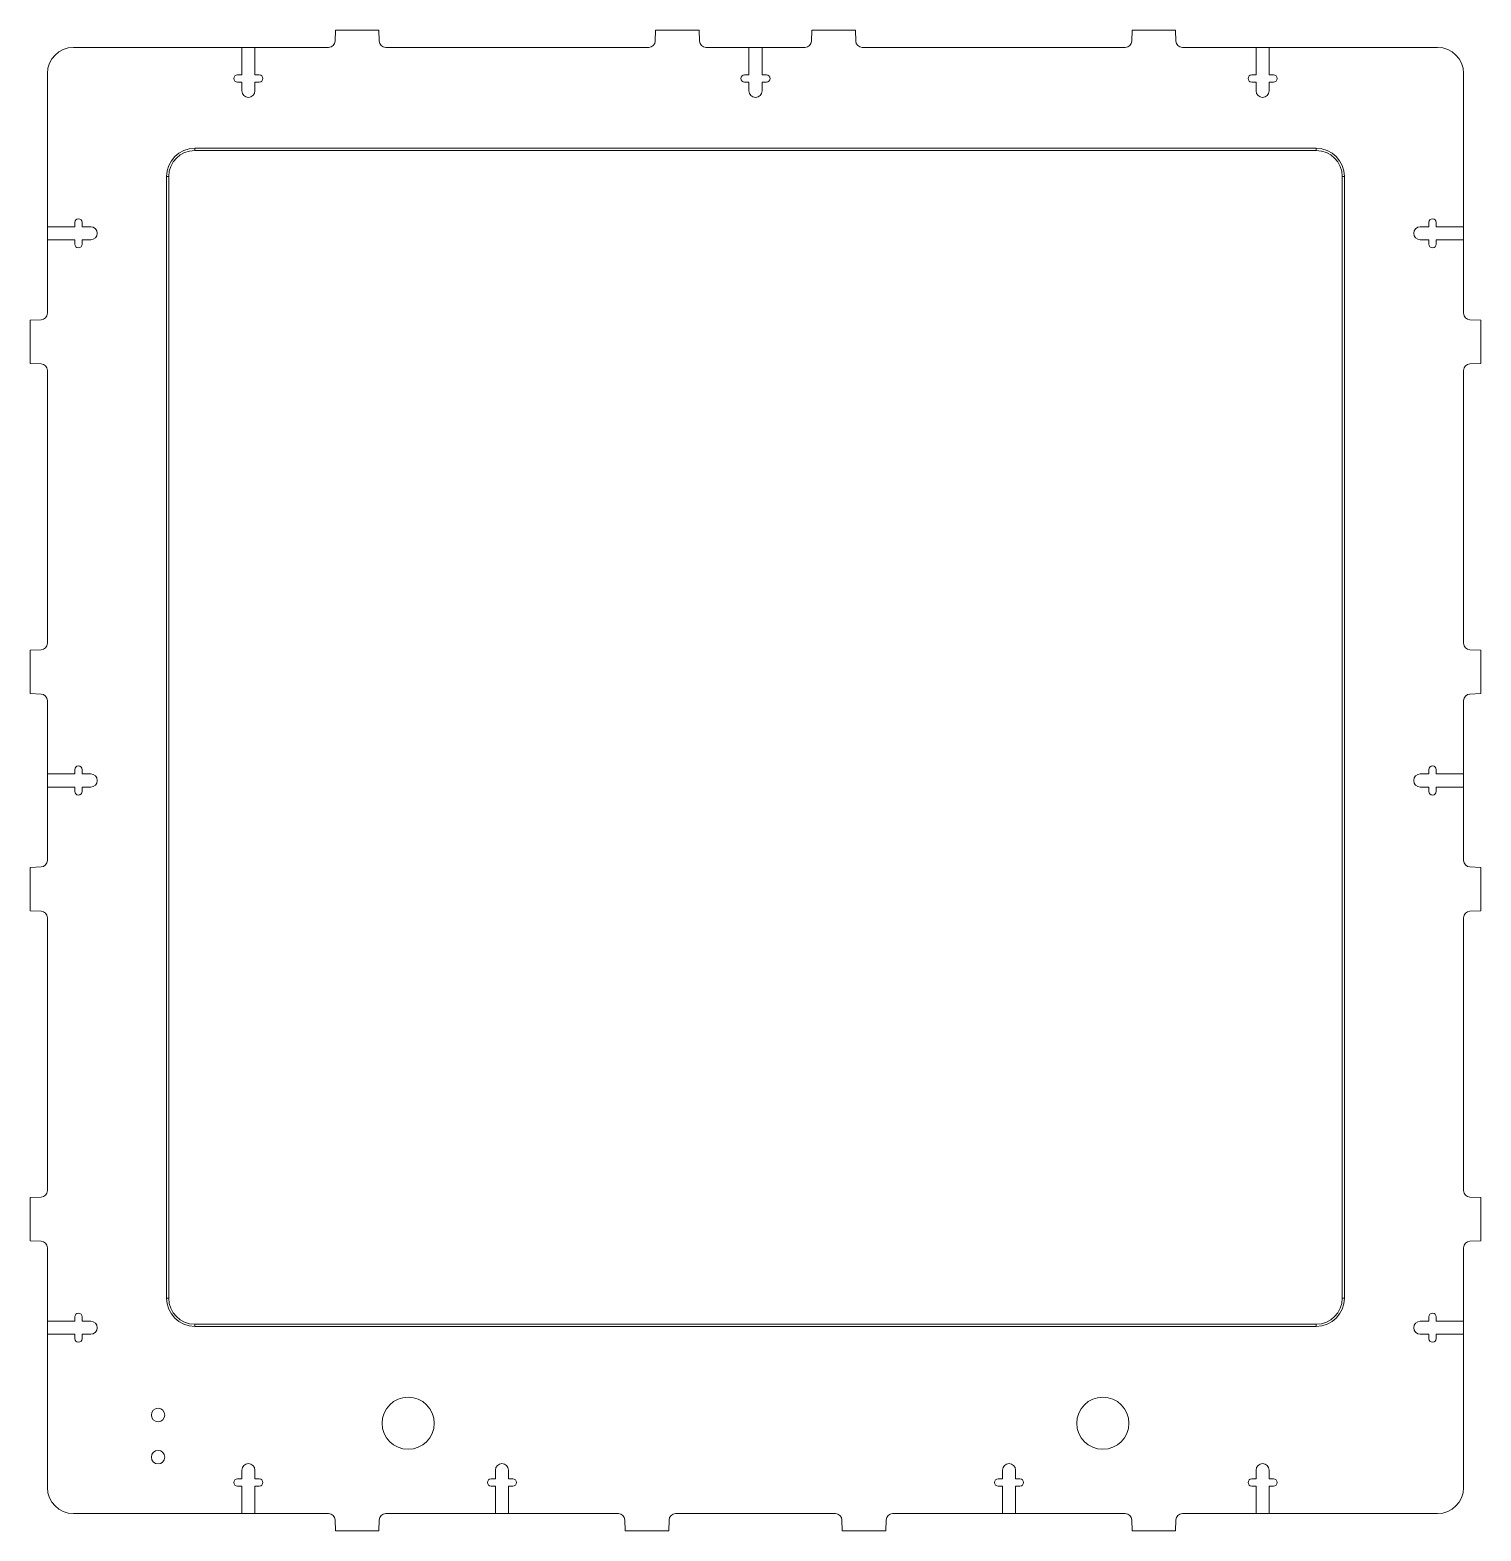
# Model space of a CAD drawing. Header units: millimetres. Extents: x -167 to 167, y -173 to 173.
import ezdxf

# ---------------------------------------------------------------- set-up
doc = ezdxf.new("R2010")
doc.units = ezdxf.units.MM

msp = doc.modelspace()

# ---------------------------------------------------------------- linework, layer by layer
at = {"color": 7, "linetype": 'Continuous', "lineweight": 15}
for p, q in [((-96.75, 172.8), (-96.84, 170.25)), ((-86.75, 172.8), (-96.75, 172.8)), ((-86.66, 170.25), (-86.75, 172.8)), ((-23, 172.8), (-23.09, 170.25)), ((-13, 172.8), (-23, 172.8)), ((-12.91, 170.25), (-13, 172.8)), ((12.91, 170.25), (13, 172.8)), ((13, 172.8), (23, 172.8)), ((23, 172.8), (23.09, 170.25)), ((86.66, 170.25), (86.75, 172.8)), ((86.75, 172.8), (96.75, 172.8)), ((96.75, 172.8), (96.84, 170.25)), ((-98.34, 168.8), (-157.1, 168.8)), ((-118.3, 162.5), (-118.3, 168.8)), ((-115.3, 162.5), (-115.3, 168.8)), ((-24.59, 168.8), (-85.16, 168.8)), ((11.41, 168.8), (-11.41, 168.8)), ((-1.5, 162.5), (-1.5, 168.8)), ((1.5, 162.5), (1.5, 168.8)), ((24.59, 168.8), (85.16, 168.8)), ((98.34, 168.8), (157.1, 168.8)), ((115.3, 162.5), (115.3, 168.8)), ((118.3, 162.5), (118.3, 168.8)), ((-163.1, 162.8), (-163.1, 107.59)), ((-118.3, 162.5), (-119.3, 162.5)), ((-114.3, 162.5), (-115.3, 162.5)), ((-1.5, 162.5), (-2.5, 162.5)), ((1.5, 162.5), (2.5, 162.5)), ((114.3, 162.5), (115.3, 162.5)), ((118.3, 162.5), (119.3, 162.5)), ((163.1, 162.8), (163.1, 107.59)), ((-119.3, 160.8), (-118.3, 160.8)), ((-118.3, 160.8), (-118.3, 158.8)), ((-115.3, 158.8), (-115.3, 160.8)), ((-115.3, 160.8), (-114.3, 160.8)), ((-2.5, 160.8), (-1.5, 160.8)), ((-1.5, 160.8), (-1.5, 158.8)), ((1.5, 160.8), (1.5, 158.8)), ((2.5, 160.8), (1.5, 160.8)), ((115.3, 160.8), (114.3, 160.8)), ((115.3, 158.8), (115.3, 160.8)), ((118.3, 160.8), (118.3, 158.8)), ((119.3, 160.8), (118.3, 160.8)), ((-129.15, 145.56), (129.15, 145.56)), ((-129.15, 145.56), (-129.15, 145.06)), ((129.15, 145.06), (129.15, 145.56)), ((129.15, 145.06), (-129.15, 145.06)), ((-135.65, -119.19), (-135.65, 139.06)), ((-135.65, 139.06), (-135.15, 139.06)), ((-135.15, 139.06), (-135.15, -119.19)), ((135.15, -119.19), (135.15, 139.06)), ((135.15, 139.06), (135.65, 139.06)), ((135.65, 139.06), (135.65, -119.19)), ((-156.8, 128.5), (-156.8, 127.5)), ((-155.1, 127.5), (-155.1, 128.5)), ((155.1, 127.5), (155.1, 128.5)), ((156.8, 128.5), (156.8, 127.5)), ((-156.8, 127.5), (-163.1, 127.5)), ((-156.8, 124.5), (-163.1, 124.5)), ((-156.8, 124.5), (-156.8, 123.5)), ((-153.1, 127.5), (-155.1, 127.5)), ((-155.1, 123.5), (-155.1, 124.5)), ((-155.1, 124.5), (-153.1, 124.5)), ((153.1, 127.5), (155.1, 127.5)), ((155.1, 124.5), (153.1, 124.5)), ((155.1, 123.5), (155.1, 124.5)), ((156.8, 127.5), (163.1, 127.5)), ((156.8, 124.5), (156.8, 123.5)), ((156.8, 124.5), (163.1, 124.5)), ((-164.55, 106.09), (-167.1, 106)), ((-167.1, 106), (-167.1, 96)), ((164.55, 106.09), (167.1, 106)), ((167.1, 106), (167.1, 96)), ((-167.1, 96), (-164.55, 95.91)), ((-163.1, 94.41), (-163.1, 31.59)), ((163.1, 94.41), (163.1, 31.59)), ((167.1, 96), (164.55, 95.91)), ((-164.55, 30.09), (-167.1, 30)), ((-167.1, 30), (-167.1, 20)), ((164.55, 30.09), (167.1, 30)), ((167.1, 30), (167.1, 20)), ((-167.1, 20), (-164.55, 19.91)), ((-163.1, 18.41), (-163.1, -18.41)), ((163.1, 18.41), (163.1, -18.41)), ((167.1, 20), (164.55, 19.91)), ((-156.8, 1.5), (-163.1, 1.5)), ((-156.8, 2.5), (-156.8, 1.5)), ((-155.1, 1.5), (-155.1, 2.5)), ((-153.1, 1.5), (-155.1, 1.5)), ((153.1, 1.5), (155.1, 1.5)), ((155.1, 1.5), (155.1, 2.5)), ((156.8, 2.5), (156.8, 1.5)), ((156.8, 1.5), (163.1, 1.5)), ((-156.8, -1.5), (-163.1, -1.5)), ((-156.8, -1.5), (-156.8, -2.5)), ((-155.1, -2.5), (-155.1, -1.5)), ((-155.1, -1.5), (-153.1, -1.5)), ((155.1, -1.5), (153.1, -1.5)), ((155.1, -2.5), (155.1, -1.5)), ((156.8, -1.5), (156.8, -2.5)), ((156.8, -1.5), (163.1, -1.5)), ((-164.55, -19.91), (-167.1, -20)), ((-167.1, -20), (-167.1, -30)), ((164.55, -19.91), (167.1, -20)), ((167.1, -20), (167.1, -30)), ((-167.1, -30), (-164.55, -30.09)), ((167.1, -30), (164.55, -30.09)), ((-163.1, -31.59), (-163.1, -94.41)), ((163.1, -31.59), (163.1, -94.41)), ((-164.55, -95.91), (-167.1, -96)), ((-167.1, -96), (-167.1, -106)), ((164.55, -95.91), (167.1, -96)), ((167.1, -96), (167.1, -106)), ((-167.1, -106), (-164.55, -106.09)), ((167.1, -106), (164.55, -106.09)), ((-163.1, -107.59), (-163.1, -162.8)), ((163.1, -107.59), (163.1, -162.8)), ((-135.65, -119.19), (-135.15, -119.19)), ((135.15, -119.19), (135.65, -119.19)), ((-156.8, -123.5), (-156.8, -124.5)), ((-155.1, -124.5), (-155.1, -123.5)), ((155.1, -124.5), (155.1, -123.5)), ((156.8, -123.5), (156.8, -124.5)), ((-156.8, -124.5), (-163.1, -124.5)), ((-156.8, -127.5), (-163.1, -127.5)), ((-156.8, -127.5), (-156.8, -128.5)), ((-153.1, -124.5), (-155.1, -124.5)), ((-155.1, -128.5), (-155.1, -127.5)), ((-155.1, -127.5), (-153.1, -127.5)), ((-129.15, -125.19), (129.15, -125.19)), ((-129.15, -125.69), (-129.15, -125.19)), ((129.15, -125.69), (-129.15, -125.69)), ((129.15, -125.19), (129.15, -125.69)), ((153.1, -124.5), (155.1, -124.5)), ((155.1, -127.5), (153.1, -127.5)), ((155.1, -128.5), (155.1, -127.5)), ((156.8, -124.5), (163.1, -124.5)), ((156.8, -127.5), (156.8, -128.5)), ((156.8, -127.5), (163.1, -127.5)), ((-118.3, -158.8), (-118.3, -160.8)), ((-115.3, -160.8), (-115.3, -158.8)), ((-59.9, -158.8), (-59.9, -160.8)), ((-56.9, -160.8), (-56.9, -158.8)), ((56.9, -160.8), (56.9, -158.8)), ((59.9, -158.8), (59.9, -160.8)), ((115.3, -160.8), (115.3, -158.8)), ((118.3, -158.8), (118.3, -160.8)), ((-118.3, -160.8), (-119.3, -160.8)), ((-114.3, -160.8), (-115.3, -160.8)), ((-59.9, -160.8), (-60.9, -160.8)), ((-55.9, -160.8), (-56.9, -160.8)), ((55.9, -160.8), (56.9, -160.8)), ((59.9, -160.8), (60.9, -160.8)), ((114.3, -160.8), (115.3, -160.8)), ((118.3, -160.8), (119.3, -160.8)), ((-119.3, -162.5), (-118.3, -162.5)), ((-118.3, -162.5), (-118.3, -168.8)), ((-115.3, -162.5), (-115.3, -168.8)), ((-115.3, -162.5), (-114.3, -162.5)), ((-60.9, -162.5), (-59.9, -162.5)), ((-59.9, -162.5), (-59.9, -168.8)), ((-56.9, -162.5), (-56.9, -168.8)), ((-56.9, -162.5), (-55.9, -162.5)), ((56.9, -162.5), (55.9, -162.5)), ((56.9, -162.5), (56.9, -168.8)), ((60.9, -162.5), (59.9, -162.5)), ((59.9, -162.5), (59.9, -168.8)), ((115.3, -162.5), (114.3, -162.5)), ((115.3, -162.5), (115.3, -168.8)), ((118.3, -162.5), (118.3, -168.8)), ((119.3, -162.5), (118.3, -162.5)), ((-157.1, -168.8), (-98.34, -168.8)), ((-85.16, -168.8), (-31.59, -168.8)), ((18.41, -168.8), (-18.41, -168.8)), ((85.16, -168.8), (31.59, -168.8)), ((157.1, -168.8), (98.34, -168.8)), ((-96.84, -170.25), (-96.75, -172.8)), ((-96.75, -172.8), (-86.75, -172.8)), ((-86.75, -172.8), (-86.66, -170.25)), ((-30.09, -170.25), (-30, -172.8)), ((-30, -172.8), (-20, -172.8)), ((-20, -172.8), (-19.91, -170.25)), ((20, -172.8), (19.91, -170.25)), ((30, -172.8), (20, -172.8)), ((30.09, -170.25), (30, -172.8)), ((86.75, -172.8), (86.66, -170.25)), ((96.75, -172.8), (86.75, -172.8)), ((96.84, -170.25), (96.75, -172.8))]:
    msp.add_line(p, q, dxfattribs=at)
for centre, radius in [((-137.6, -146.1), 1.55), ((-80, -148), 6), ((80, -148), 6), ((-137.6, -155.8), 1.55)]:
    msp.add_circle(centre, radius, dxfattribs=at)
for centre, radius, start, end in [((-98.34, 170.3), 1.5, 270, 358), ((-85.16, 170.3), 1.5, 182, 270), ((-24.59, 170.3), 1.5, 270, 358), ((-11.41, 170.3), 1.5, 182, 270), ((11.41, 170.3), 1.5, 270, 358), ((24.59, 170.3), 1.5, 182, 270), ((85.16, 170.3), 1.5, 270, 358), ((98.34, 170.3), 1.5, 182, 270), ((-157.1, 162.8), 6, 90, 180), ((157.1, 162.8), 6, 0, 90), ((-119.3, 161.65), 0.85, 90, 270), ((-114.3, 161.65), 0.85, 270, 90), ((-2.5, 161.65), 0.85, 90, 270), ((2.5, 161.65), 0.85, 270, 90), ((114.3, 161.65), 0.85, 90, 270), ((119.3, 161.65), 0.85, 270, 90), ((-116.8, 158.8), 1.5, 180, 0), ((0, 158.8), 1.5, 180, 360), ((116.8, 158.8), 1.5, 180, 0), ((-129.15, 139.06), 6.5, 90, 180), ((129.15, 139.06), 6.5, 0, 90), ((-129.15, 139.06), 6, 90, 180), ((129.15, 139.06), 6, 0, 90), ((-155.95, 128.5), 0.85, 0, 180), ((155.95, 128.5), 0.85, 0, 180), ((-153.1, 126), 1.5, 270, 90), ((153.1, 126), 1.5, 90, 270), ((-155.95, 123.5), 0.85, 180, 360), ((155.95, 123.5), 0.85, 180, 360), ((-164.6, 107.59), 1.5, 272, 0), ((164.6, 107.59), 1.5, 180, 268), ((-164.6, 94.41), 1.5, 0, 88), ((164.6, 94.41), 1.5, 92, 180), ((-164.6, 31.59), 1.5, 272, 360), ((164.6, 31.59), 1.5, 180, 268), ((-164.6, 18.41), 1.5, 0, 88), ((164.6, 18.41), 1.5, 92, 180), ((-155.95, 2.5), 0.85, 360, 180), ((-153.1, 0), 1.5, 270, 90), ((153.1, 0), 1.5, 90, 270), ((155.95, 2.5), 0.85, 360, 180), ((-155.95, -2.5), 0.85, 180, 0), ((155.95, -2.5), 0.85, 180, 0), ((-164.6, -18.41), 1.5, 272, 0), ((164.6, -18.41), 1.5, 180, 268), ((-164.6, -31.59), 1.5, 0, 88), ((164.6, -31.59), 1.5, 92, 180), ((-164.6, -94.41), 1.5, 272, 360), ((164.6, -94.41), 1.5, 180, 268), ((-164.6, -107.59), 1.5, 0, 88), ((164.6, -107.59), 1.5, 92, 180), ((-129.15, -119.19), 6.5, 180, 270), ((-129.15, -119.19), 6, 180, 270), ((129.15, -119.19), 6.5, 270, 0), ((129.15, -119.19), 6, 270, 0), ((-155.95, -123.5), 0.85, 0, 180), ((155.95, -123.5), 0.85, 0, 180), ((-153.1, -126), 1.5, 270, 90), ((153.1, -126), 1.5, 90, 270), ((-155.95, -128.5), 0.85, 180, 360), ((155.95, -128.5), 0.85, 180, 360), ((-116.8, -158.8), 1.5, 0, 180), ((-58.4, -158.8), 1.5, 0, 180), ((58.4, -158.8), 1.5, 0, 180), ((116.8, -158.8), 1.5, 0, 180), ((-119.3, -161.65), 0.85, 90, 270), ((-114.3, -161.65), 0.85, 270, 90), ((-60.9, -161.65), 0.85, 90, 270), ((-55.9, -161.65), 0.85, 270, 90), ((55.9, -161.65), 0.85, 90, 270), ((60.9, -161.65), 0.85, 270, 90), ((114.3, -161.65), 0.85, 90, 270), ((119.3, -161.65), 0.85, 270, 90), ((-157.1, -162.8), 6, 180, 270), ((157.1, -162.8), 6, 270, 0), ((-98.34, -170.3), 1.5, 2, 90), ((-85.16, -170.3), 1.5, 90, 178), ((-31.59, -170.3), 1.5, 2, 90), ((-18.41, -170.3), 1.5, 90, 178), ((18.41, -170.3), 1.5, 2, 90), ((31.59, -170.3), 1.5, 90, 178), ((85.16, -170.3), 1.5, 2, 90), ((98.34, -170.3), 1.5, 90, 178)]:
    msp.add_arc(centre, radius, start, end, dxfattribs=at)

doc.saveas('drawing.dxf')
